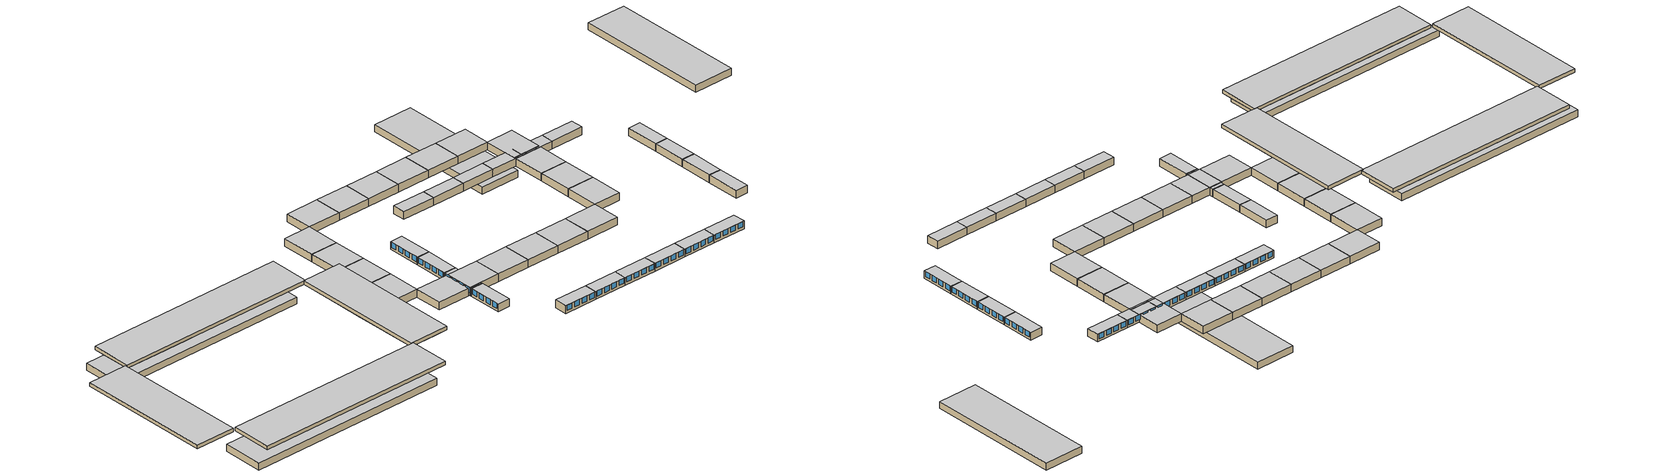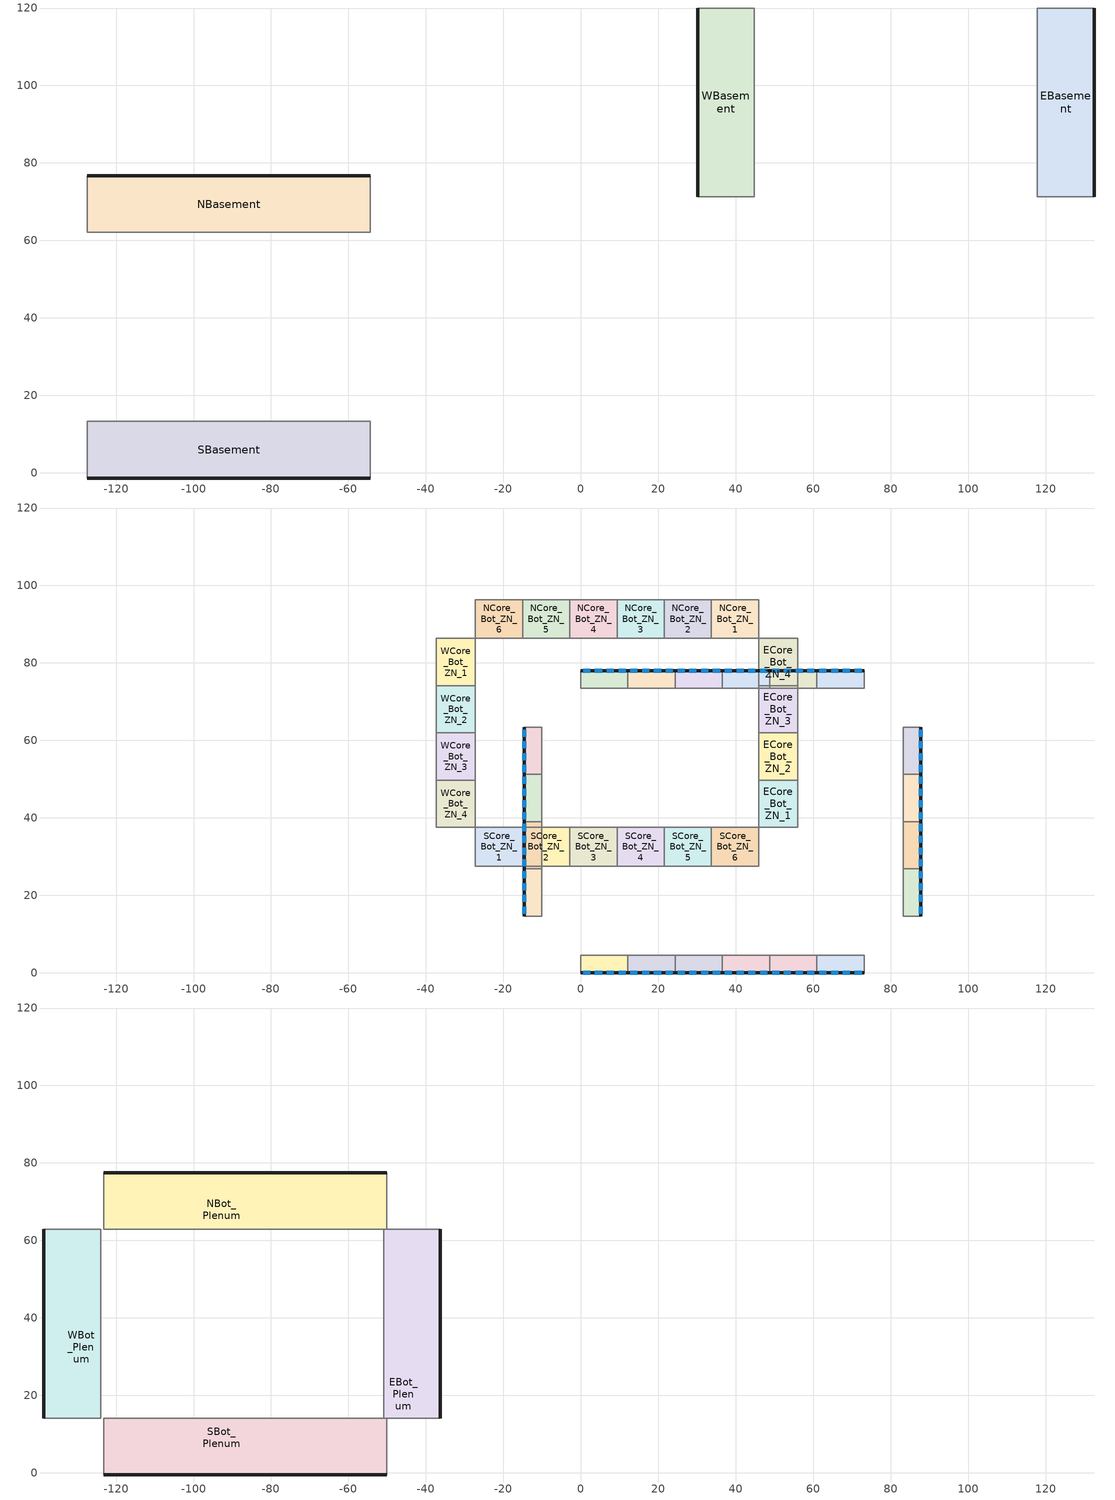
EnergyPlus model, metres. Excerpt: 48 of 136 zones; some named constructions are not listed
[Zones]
SBasement
 floor othersidecoefficients (ext-slab): -54.31,13.27 -54.31,-1.36 -127.46,-1.36 -127.46,13.27 z-2.44
 wall adiabatic (int_wall): -54.31,-1.36 -54.31,13.27 -127.46,13.27 -127.46,-1.36 z-2.44:0
 wall othersidecoefficients (Underground Wall Non-res): -127.46,-1.36 -54.31,-1.36 z-2.44:0
 ceiling adiabatic (INT-FLOOR-UNDERSIDE): -127.46,13.27 -127.46,-1.36 -54.31,-1.36 -54.31,13.27 z0
NBasement
 floor othersidecoefficients (ext-slab): -54.31,76.67 -54.31,62.04 -127.46,62.04 -127.46,76.67 z-2.44
 wall adiabatic (int_wall): -127.46,76.67 -127.46,62.04 -54.31,62.04 -54.31,76.67 z-2.44:0
 wall othersidecoefficients (Underground Wall Non-res): -54.31,76.67 -127.46,76.67 z-2.44:0
 ceiling adiabatic (INT-FLOOR-UNDERSIDE): -127.46,76.67 -127.46,62.04 -54.31,62.04 -54.31,76.67 z0
WBasement
 floor othersidecoefficients (ext-slab): 44.77,120 44.77,71.23 30.14,71.23 30.14,120 z-2.44
 wall adiabatic (int_wall): 30.14,71.23 44.77,71.23 44.77,120 30.14,120 z-2.44:0
 wall othersidecoefficients (Underground Wall Non-res): 30.14,120 30.14,71.23 z-2.44:0
 ceiling adiabatic (INT-FLOOR-UNDERSIDE): 30.14,120 30.14,71.23 44.77,71.23 44.77,120 z0
EBasement
 floor othersidecoefficients (ext-slab): 132.56,120 132.56,71.23 117.93,71.23 117.93,120 z-2.44
 wall adiabatic (int_wall): 132.56,120 117.93,120 117.93,71.23 132.56,71.23 z-2.44:0
 wall othersidecoefficients (Underground Wall Non-res): 132.56,71.23 132.56,120 z-2.44:0
 ceiling adiabatic (INT-FLOOR-UNDERSIDE): 117.93,120 117.93,71.23 132.56,71.23 132.56,120 z0
WExt_Bot_ZN_1
 floor adiabatic (int_slab_floor): -10.06,63.4 -10.06,51.21 -14.63,51.21 -14.63,63.4 z0
 wall outside (T24NRWallMetalFrame): -14.63,63.4 -14.63,51.21 z0:2.74
 wall adiabatic (int_wall): -14.63,51.21 -10.06,51.21 -10.06,63.4 -14.63,63.4 z0:2.74
 window (CFS_Glz_807): -14.63,53.64 -14.63,51.82 / -14.63,56.69 -14.63,54.86 / -14.63,59.74 -14.63,57.91 / -14.63,62.79 -14.63,60.96 z0.91:2.74
 ceiling adiabatic (DropCeiling): -14.63,63.4 -14.63,51.21 -10.06,51.21 -10.06,63.4 z2.74
WCore_Bot_ZN_3
 floor adiabatic (int_slab_floor): -27.21,61.92 -27.21,49.73 -37.27,49.73 -37.27,61.92 z0
 wall adiabatic (int_wall): -37.27,61.92 -37.27,49.73 -27.21,49.73 -27.21,61.92 -37.27,61.92 z0:2.74
 ceiling adiabatic (DropCeiling): -37.27,61.92 -37.27,49.73 -27.21,49.73 -27.21,61.92 z2.74
WCore_Bot_ZN_1
 floor adiabatic (int_slab_floor): -27.21,86.3 -27.21,74.11 -37.27,74.11 -37.27,86.3 z0
 wall adiabatic (int_wall): -37.27,86.3 -37.27,74.11 -27.21,74.11 -27.21,86.3 -37.27,86.3 z0:2.74
 ceiling adiabatic (DropCeiling): -37.27,86.3 -37.27,74.11 -27.21,74.11 -27.21,86.3 z2.74
ECore_Bot_ZN_1
 floor adiabatic (int_slab_floor): 56,49.73 56,37.54 45.94,37.54 45.94,49.73 z0
 wall adiabatic (int_wall): 56,37.54 56,49.73 45.94,49.73 45.94,37.54 56,37.54 z0:2.74
 ceiling adiabatic (DropCeiling): 45.94,49.73 45.94,37.54 56,37.54 56,49.73 z2.74
ECore_Bot_ZN_4
 floor adiabatic (int_slab_floor): 56,86.3 56,74.11 45.94,74.11 45.94,86.3 z0
 wall adiabatic (int_wall): 56,74.11 56,86.3 45.94,86.3 45.94,74.11 56,74.11 z0:2.74
 ceiling adiabatic (DropCeiling): 45.94,86.3 45.94,74.11 56,74.11 56,86.3 z2.74
EExt_Bot_ZN_2
 floor adiabatic (int_slab_floor): 87.78,39.01 87.78,26.82 83.21,26.82 83.21,39.01 z0
 wall outside (T24NRWallMetalFrame): 87.78,26.82 87.78,39.01 z0:2.74
 wall adiabatic (int_wall): 87.78,39.01 83.21,39.01 83.21,26.82 87.78,26.82 z0:2.74
 window (CFS_Glz_807): 87.78,27.43 87.78,29.26 / 87.78,30.48 87.78,32.31 / 87.78,33.53 87.78,35.36 / 87.78,36.58 87.78,38.4 z0.91:2.74
 ceiling adiabatic (DropCeiling): 83.21,39.01 83.21,26.82 87.78,26.82 87.78,39.01 z2.74
EExt_Bot_ZN_4
 floor adiabatic (int_slab_floor): 87.78,63.4 87.78,51.21 83.21,51.21 83.21,63.4 z0
 wall outside (T24NRWallMetalFrame): 87.78,51.21 87.78,63.4 z0:2.74
 wall adiabatic (int_wall): 87.78,63.4 83.21,63.4 83.21,51.21 87.78,51.21 z0:2.74
 window (CFS_Glz_807): 87.78,51.82 87.78,53.64 / 87.78,54.86 87.78,56.69 / 87.78,57.91 87.78,59.74 / 87.78,60.96 87.78,62.79 z0.91:2.74
 ceiling adiabatic (DropCeiling): 83.21,63.4 83.21,51.21 87.78,51.21 87.78,63.4 z2.74
EExt_Bot_ZN_3
 floor adiabatic (int_slab_floor): 87.78,51.21 87.78,39.01 83.21,39.01 83.21,51.21 z0
 wall outside (T24NRWallMetalFrame): 87.78,39.01 87.78,51.21 z0:2.74
 wall adiabatic (int_wall): 87.78,51.21 83.21,51.21 83.21,39.01 87.78,39.01 z0:2.74
 window (CFS_Glz_807): 87.78,39.62 87.78,41.45 / 87.78,42.67 87.78,44.5 / 87.78,45.72 87.78,47.55 / 87.78,48.77 87.78,50.6 z0.91:2.74
 ceiling adiabatic (DropCeiling): 83.21,51.21 83.21,39.01 87.78,39.01 87.78,51.21 z2.74
EExt_Bot_ZN_1
 floor adiabatic (int_slab_floor): 87.78,26.82 87.78,14.63 83.21,14.63 83.21,26.82 z0
 wall outside (T24NRWallMetalFrame): 87.78,14.63 87.78,26.82 z0:2.74
 wall adiabatic (int_wall): 87.78,26.82 83.21,26.82 83.21,14.63 87.78,14.63 z0:2.74
 window (CFS_Glz_807): 87.78,15.24 87.78,17.07 / 87.78,18.29 87.78,20.12 / 87.78,21.34 87.78,23.16 / 87.78,24.38 87.78,26.21 z0.91:2.74
 ceiling adiabatic (DropCeiling): 83.21,26.82 83.21,14.63 87.78,14.63 87.78,26.82 z2.74
SExt_Bot_ZN_6
 floor adiabatic (int_slab_floor): 73.15,4.57 73.15,0 60.96,0 60.96,4.57 z0
 wall outside (T24NRWallMetalFrame): 60.96,0 73.15,0 z0:2.74
 wall adiabatic (int_wall): 73.15,0 73.15,4.57 60.96,4.57 60.96,0 z0:2.74
 window (CFS_Glz_807): 61.57,0 63.4,0 / 64.62,0 66.45,0 / 67.67,0 69.49,0 / 70.71,0 72.54,0 z0.91:2.74
 ceiling adiabatic (DropCeiling): 60.96,4.57 60.96,0 73.15,0 73.15,4.57 z2.74
SExt_Bot_ZN_4
 floor adiabatic (int_slab_floor): 48.77,4.57 48.77,0 36.58,0 36.58,4.57 z0
 wall outside (T24NRWallMetalFrame): 36.58,0 48.77,0 z0:2.74
 wall adiabatic (int_wall): 48.77,0 48.77,4.57 36.58,4.57 36.58,0 z0:2.74
 window (CFS_Glz_807): 37.19,0 39.01,0 / 40.23,0 42.06,0 / 43.28,0 45.11,0 / 46.33,0 48.16,0 z0.91:2.74
 ceiling adiabatic (DropCeiling): 36.58,4.57 36.58,0 48.77,0 48.77,4.57 z2.74
SCore_Bot_ZN_4
 floor adiabatic (int_slab_floor): 21.56,37.54 21.56,27.48 9.37,27.48 9.37,37.54 z0
 wall adiabatic (int_wall): 9.37,27.48 21.56,27.48 21.56,37.54 9.37,37.54 9.37,27.48 z0:2.74
 ceiling adiabatic (DropCeiling): 9.37,37.54 9.37,27.48 21.56,27.48 21.56,37.54 z2.74
SCore_Bot_ZN_2
 floor adiabatic (int_slab_floor): -2.82,37.54 -2.82,27.48 -15.02,27.48 -15.02,37.54 z0
 wall adiabatic (int_wall): -15.02,27.48 -2.82,27.48 -2.82,37.54 -15.02,37.54 -15.02,27.48 z0:2.74
 ceiling adiabatic (DropCeiling): -15.02,37.54 -15.02,27.48 -2.82,27.48 -2.82,37.54 z2.74
SCore_Bot_ZN_5
 floor adiabatic (int_slab_floor): 33.75,37.54 33.75,27.48 21.56,27.48 21.56,37.54 z0
 wall adiabatic (int_wall): 21.56,27.48 33.75,27.48 33.75,37.54 21.56,37.54 21.56,27.48 z0:2.74
 ceiling adiabatic (DropCeiling): 21.56,37.54 21.56,27.48 33.75,27.48 33.75,37.54 z2.74
SCore_Bot_ZN_3
 floor adiabatic (int_slab_floor): 9.37,37.54 9.37,27.48 -2.82,27.48 -2.82,37.54 z0
 wall adiabatic (int_wall): -2.82,27.48 9.37,27.48 9.37,37.54 -2.82,37.54 -2.82,27.48 z0:2.74
 ceiling adiabatic (DropCeiling): -2.82,37.54 -2.82,27.48 9.37,27.48 9.37,37.54 z2.74
SCore_Bot_ZN_6
 floor adiabatic (int_slab_floor): 45.94,37.54 45.94,27.48 33.75,27.48 33.75,37.54 z0
 wall adiabatic (int_wall): 33.75,27.48 45.94,27.48 45.94,37.54 33.75,37.54 33.75,27.48 z0:2.74
 ceiling adiabatic (DropCeiling): 33.75,37.54 33.75,27.48 45.94,27.48 45.94,37.54 z2.74
SExt_Bot_ZN_3
 floor adiabatic (int_slab_floor): 36.58,4.57 36.58,0 24.38,0 24.38,4.57 z0
 wall outside (T24NRWallMetalFrame): 24.38,0 36.58,0 z0:2.74
 wall adiabatic (int_wall): 36.58,0 36.58,4.57 24.38,4.57 24.38,0 z0:2.74
 window (CFS_Glz_807): 24.99,0 26.82,0 / 28.04,0 29.87,0 / 31.09,0 32.92,0 / 34.14,0 35.97,0 z0.91:2.74
 ceiling adiabatic (DropCeiling): 24.38,4.57 24.38,0 36.58,0 36.58,4.57 z2.74
NExt_Bot_ZN_5
 floor adiabatic (int_slab_floor): 24.38,78.03 24.38,73.46 12.19,73.46 12.19,78.03 z0
 wall outside (T24NRWallMetalFrame): 24.38,78.03 12.19,78.03 z0:2.74
 wall adiabatic (int_wall): 12.19,78.03 12.19,73.46 24.38,73.46 24.38,78.03 z0:2.74
 window (CFS_Glz_807): 14.63,78.03 12.8,78.03 / 17.68,78.03 15.85,78.03 / 20.73,78.03 18.9,78.03 / 23.77,78.03 21.95,78.03 z0.91:2.74
 ceiling adiabatic (DropCeiling): 12.19,78.03 12.19,73.46 24.38,73.46 24.38,78.03 z2.74
NExt_Bot_ZN_6
 floor adiabatic (int_slab_floor): 12.19,78.03 12.19,73.46 0,73.46 0,78.03 z0
 wall outside (T24NRWallMetalFrame): 12.19,78.03 0,78.03 z0:2.74
 wall adiabatic (int_wall): 0,78.03 0,73.46 12.19,73.46 12.19,78.03 z0:2.74
 window (CFS_Glz_807): 2.44,78.03 0.61,78.03 / 5.49,78.03 3.66,78.03 / 8.53,78.03 6.71,78.03 / 11.58,78.03 9.75,78.03 z0.91:2.74
 ceiling adiabatic (DropCeiling): 0,78.03 0,73.46 12.19,73.46 12.19,78.03 z2.74
NExt_Bot_ZN_1
 floor adiabatic (int_slab_floor): 73.15,78.03 73.15,73.46 60.96,73.46 60.96,78.03 z0
 wall outside (T24NRWallMetalFrame): 73.15,78.03 60.96,78.03 z0:2.74
 wall adiabatic (int_wall): 60.96,78.03 60.96,73.46 73.15,73.46 73.15,78.03 z0:2.74
 window (CFS_Glz_807): 63.4,78.03 61.57,78.03 / 66.45,78.03 64.62,78.03 / 69.49,78.03 67.67,78.03 / 72.54,78.03 70.71,78.03 z0.91:2.74
 ceiling adiabatic (DropCeiling): 60.96,78.03 60.96,73.46 73.15,73.46 73.15,78.03 z2.74
NCore_Bot_ZN_4
 floor adiabatic (int_slab_floor): 9.37,96.36 9.37,86.3 -2.82,86.3 -2.82,96.36 z0
 wall adiabatic (int_wall): 9.37,96.36 -2.82,96.36 -2.82,86.3 9.37,86.3 9.37,96.36 z0:2.74
 ceiling adiabatic (DropCeiling): -2.82,96.36 -2.82,86.3 9.37,86.3 9.37,96.36 z2.74
NExt_Bot_ZN_4
 floor adiabatic (int_slab_floor): 36.58,78.03 36.58,73.46 24.38,73.46 24.38,78.03 z0
 wall outside (T24NRWallMetalFrame): 36.58,78.03 24.38,78.03 z0:2.74
 wall adiabatic (int_wall): 24.38,78.03 24.38,73.46 36.58,73.46 36.58,78.03 z0:2.74
 window (CFS_Glz_807): 26.82,78.03 24.99,78.03 / 29.87,78.03 28.04,78.03 / 32.92,78.03 31.09,78.03 / 35.97,78.03 34.14,78.03 z0.91:2.74
 ceiling adiabatic (DropCeiling): 24.38,78.03 24.38,73.46 36.58,73.46 36.58,78.03 z2.74
SExt_Bot_ZN_1
 floor adiabatic (int_slab_floor): 12.19,4.57 12.19,0 0,0 0,4.57 z0
 wall outside (T24NRWallMetalFrame): 0,0 12.19,0 z0:2.74
 wall adiabatic (int_wall): 12.19,0 12.19,4.57 0,4.57 0,0 z0:2.74
 window (CFS_Glz_807): 0.61,0 2.44,0 / 3.66,0 5.49,0 / 6.71,0 8.53,0 / 9.75,0 11.58,0 z0.91:2.74
 ceiling adiabatic (DropCeiling): 0,4.57 0,0 12.19,0 12.19,4.57 z2.74
NCore_Bot_ZN_3
 floor adiabatic (int_slab_floor): 21.56,96.36 21.56,86.3 9.37,86.3 9.37,96.36 z0
 wall adiabatic (int_wall): 21.56,96.36 9.37,96.36 9.37,86.3 21.56,86.3 21.56,96.36 z0:2.74
 ceiling adiabatic (DropCeiling): 9.37,96.36 9.37,86.3 21.56,86.3 21.56,96.36 z2.74
NExt_Bot_ZN_2
 floor adiabatic (int_slab_floor): 60.96,78.03 60.96,73.46 48.77,73.46 48.77,78.03 z0
 wall outside (T24NRWallMetalFrame): 60.96,78.03 48.77,78.03 z0:2.74
 wall adiabatic (int_wall): 48.77,78.03 48.77,73.46 60.96,73.46 60.96,78.03 z0:2.74
 window (CFS_Glz_807): 51.21,78.03 49.38,78.03 / 54.25,78.03 52.43,78.03 / 57.3,78.03 55.47,78.03 / 60.35,78.03 58.52,78.03 z0.91:2.74
 ceiling adiabatic (DropCeiling): 48.77,78.03 48.77,73.46 60.96,73.46 60.96,78.03 z2.74
NCore_Bot_ZN_6
 floor adiabatic (int_slab_floor): -15.02,96.36 -15.02,86.3 -27.21,86.3 -27.21,96.36 z0
 wall adiabatic (int_wall): -15.02,96.36 -27.21,96.36 -27.21,86.3 -15.02,86.3 -15.02,96.36 z0:2.74
 ceiling adiabatic (DropCeiling): -27.21,96.36 -27.21,86.3 -15.02,86.3 -15.02,96.36 z2.74
NCore_Bot_ZN_2
 floor adiabatic (int_slab_floor): 33.75,96.36 33.75,86.3 21.56,86.3 21.56,96.36 z0
 wall adiabatic (int_wall): 33.75,96.36 21.56,96.36 21.56,86.3 33.75,86.3 33.75,96.36 z0:2.74
 ceiling adiabatic (DropCeiling): 21.56,96.36 21.56,86.3 33.75,86.3 33.75,96.36 z2.74
NCore_Bot_ZN_1
 floor adiabatic (int_slab_floor): 45.94,96.36 45.94,86.3 33.75,86.3 33.75,96.36 z0
 wall adiabatic (int_wall): 45.94,96.36 33.75,96.36 33.75,86.3 45.94,86.3 45.94,96.36 z0:2.74
 ceiling adiabatic (DropCeiling): 33.75,96.36 33.75,86.3 45.94,86.3 45.94,96.36 z2.74
NCore_Bot_ZN_5
 floor adiabatic (int_slab_floor): -2.82,96.36 -2.82,86.3 -15.02,86.3 -15.02,96.36 z0
 wall adiabatic (int_wall): -2.82,96.36 -15.02,96.36 -15.02,86.3 -2.82,86.3 -2.82,96.36 z0:2.74
 ceiling adiabatic (DropCeiling): -15.02,96.36 -15.02,86.3 -2.82,86.3 -2.82,96.36 z2.74
NExt_Bot_ZN_3
 floor adiabatic (int_slab_floor): 48.77,78.03 48.77,73.46 36.58,73.46 36.58,78.03 z0
 wall outside (T24NRWallMetalFrame): 48.77,78.03 36.58,78.03 z0:2.74
 wall adiabatic (int_wall): 36.58,78.03 36.58,73.46 48.77,73.46 48.77,78.03 z0:2.74
 window (CFS_Glz_807): 39.01,78.03 37.19,78.03 / 42.06,78.03 40.23,78.03 / 45.11,78.03 43.28,78.03 / 48.16,78.03 46.33,78.03 z0.91:2.74
 ceiling adiabatic (DropCeiling): 36.58,78.03 36.58,73.46 48.77,73.46 48.77,78.03 z2.74
SExt_Bot_ZN_5
 floor adiabatic (int_slab_floor): 60.96,4.57 60.96,0 48.77,0 48.77,4.57 z0
 wall outside (T24NRWallMetalFrame): 48.77,0 60.96,0 z0:2.74
 wall adiabatic (int_wall): 60.96,0 60.96,4.57 48.77,4.57 48.77,0 z0:2.74
 window (CFS_Glz_807): 49.38,0 51.21,0 / 52.43,0 54.25,0 / 55.47,0 57.3,0 / 58.52,0 60.35,0 z0.91:2.74
 ceiling adiabatic (DropCeiling): 48.77,4.57 48.77,0 60.96,0 60.96,4.57 z2.74
ECore_Bot_ZN_3
 floor adiabatic (int_slab_floor): 56,74.11 56,61.92 45.94,61.92 45.94,74.11 z0
 wall adiabatic (int_wall): 56,61.92 56,74.11 45.94,74.11 45.94,61.92 56,61.92 z0:2.74
 ceiling adiabatic (DropCeiling): 45.94,74.11 45.94,61.92 56,61.92 56,74.11 z2.74
ECore_Bot_ZN_2
 floor adiabatic (int_slab_floor): 56,61.92 56,49.73 45.94,49.73 45.94,61.92 z0
 wall adiabatic (int_wall): 56,49.73 56,61.92 45.94,61.92 45.94,49.73 56,49.73 z0:2.74
 ceiling adiabatic (DropCeiling): 45.94,61.92 45.94,49.73 56,49.73 56,61.92 z2.74
WCore_Bot_ZN_2
 floor adiabatic (int_slab_floor): -27.21,74.11 -27.21,61.92 -37.27,61.92 -37.27,74.11 z0
 wall adiabatic (int_wall): -37.27,74.11 -37.27,61.92 -27.21,61.92 -27.21,74.11 -37.27,74.11 z0:2.74
 ceiling adiabatic (DropCeiling): -37.27,74.11 -37.27,61.92 -27.21,61.92 -27.21,74.11 z2.74
WCore_Bot_ZN_4
 floor adiabatic (int_slab_floor): -27.21,49.73 -27.21,37.54 -37.27,37.54 -37.27,49.73 z0
 wall adiabatic (int_wall): -37.27,49.73 -37.27,37.54 -27.21,37.54 -27.21,49.73 -37.27,49.73 z0:2.74
 ceiling adiabatic (DropCeiling): -37.27,49.73 -37.27,37.54 -27.21,37.54 -27.21,49.73 z2.74
WExt_Bot_ZN_3
 floor adiabatic (int_slab_floor): -10.06,39.01 -10.06,26.82 -14.63,26.82 -14.63,39.01 z0
 wall outside (T24NRWallMetalFrame): -14.63,39.01 -14.63,26.82 z0:2.74
 wall adiabatic (int_wall): -14.63,26.82 -10.06,26.82 -10.06,39.01 -14.63,39.01 z0:2.74
 window (CFS_Glz_807): -14.63,29.26 -14.63,27.43 / -14.63,32.31 -14.63,30.48 / -14.63,35.36 -14.63,33.53 / -14.63,38.4 -14.63,36.58 z0.91:2.74
 ceiling adiabatic (DropCeiling): -14.63,39.01 -14.63,26.82 -10.06,26.82 -10.06,39.01 z2.74
SExt_Bot_ZN_2
 floor adiabatic (int_slab_floor): 24.38,4.57 24.38,0 12.19,0 12.19,4.57 z0
 wall outside (T24NRWallMetalFrame): 12.19,0 24.38,0 z0:2.74
 wall adiabatic (int_wall): 24.38,0 24.38,4.57 12.19,4.57 12.19,0 z0:2.74
 window (CFS_Glz_807): 12.8,0 14.63,0 / 15.85,0 17.68,0 / 18.9,0 20.73,0 / 21.95,0 23.77,0 z0.91:2.74
 ceiling adiabatic (DropCeiling): 12.19,4.57 12.19,0 24.38,0 24.38,4.57 z2.74
WExt_Bot_ZN_4
 floor adiabatic (int_slab_floor): -10.06,26.82 -10.06,14.63 -14.63,14.63 -14.63,26.82 z0
 wall outside (T24NRWallMetalFrame): -14.63,26.82 -14.63,14.63 z0:2.74
 wall adiabatic (int_wall): -14.63,14.63 -10.06,14.63 -10.06,26.82 -14.63,26.82 z0:2.74
 window (CFS_Glz_807): -14.63,17.07 -14.63,15.24 / -14.63,20.12 -14.63,18.29 / -14.63,23.16 -14.63,21.34 / -14.63,26.21 -14.63,24.38 z0.91:2.74
 ceiling adiabatic (DropCeiling): -14.63,26.82 -14.63,14.63 -10.06,14.63 -10.06,26.82 z2.74
WExt_Bot_ZN_2
 floor adiabatic (int_slab_floor): -10.06,51.21 -10.06,39.01 -14.63,39.01 -14.63,51.21 z0
 wall outside (T24NRWallMetalFrame): -14.63,51.21 -14.63,39.01 z0:2.74
 wall adiabatic (int_wall): -14.63,39.01 -10.06,39.01 -10.06,51.21 -14.63,51.21 z0:2.74
 window (CFS_Glz_807): -14.63,41.45 -14.63,39.62 / -14.63,44.5 -14.63,42.67 / -14.63,47.55 -14.63,45.72 / -14.63,50.6 -14.63,48.77 z0.91:2.74
 ceiling adiabatic (DropCeiling): -14.63,51.21 -14.63,39.01 -10.06,39.01 -10.06,51.21 z2.74
SCore_Bot_ZN_1
 floor adiabatic (int_slab_floor): -15.02,37.54 -15.02,27.48 -27.21,27.48 -27.21,37.54 z0
 wall adiabatic (int_wall): -27.21,27.48 -15.02,27.48 -15.02,37.54 -27.21,37.54 -27.21,27.48 z0:2.74
 ceiling adiabatic (DropCeiling): -27.21,37.54 -27.21,27.48 -15.02,27.48 -15.02,37.54 z2.74
SBot_Plenum
 floor adiabatic (DropCeiling): -98.86,4.02 -98.86,-0.55 -111.05,-0.55 -111.05,4.02 z2.74; -98.86,14.08 -98.86,4.02 -111.05,4.02 -111.05,14.08 z2.74; -62.28,4.02 -62.28,-0.55 -74.47,-0.55 -74.47,4.02 z2.74; -62.28,14.08 -62.28,4.02 -74.47,4.02 -74.47,14.08 z2.74; -74.47,4.02 -74.47,-0.55 -86.66,-0.55 -86.66,4.02 z2.74; -74.47,14.08 -74.47,4.02 -86.66,4.02 -86.66,14.08 z2.74; -86.66,4.02 -86.66,-0.55 -98.86,-0.55 -98.86,4.02 z2.74; -86.66,14.08 -86.66,4.02 -98.86,4.02 -98.86,14.08 z2.74; -111.05,14.08 -111.05,4.02 -123.24,4.02 -123.24,14.08 z2.74; -111.05,4.02 -111.05,-0.55 -123.24,-0.55 -123.24,4.02 z2.74; -50.09,14.08 -50.09,4.02 -62.28,4.02 -62.28,14.08 z2.74; -50.09,4.02 -50.09,-0.55 -62.28,-0.55 -62.28,4.02 z2.74
 wall outside (T24NRWallMetalFrame): -123.24,-0.55 -50.09,-0.55 z2.74:3.96
 wall adiabatic (int_wall): -50.09,-0.55 -50.09,14.08 -123.24,14.08 -123.24,-0.55 z2.74:3.96
 ceiling adiabatic (INT-FLOOR-UNDERSIDE): -123.24,14.08 -123.24,-0.55 -50.09,-0.55 -50.09,14.08 z3.96
EBot_Plenum
 floor adiabatic (DropCeiling): -40.8,62.87 -40.8,50.68 -50.85,50.68 -50.85,62.87 z2.74; -36.22,62.87 -36.22,50.68 -40.8,50.68 -40.8,62.87 z2.74; -40.8,50.68 -40.8,38.49 -50.85,38.49 -50.85,50.68 z2.74; -36.22,50.68 -36.22,38.49 -40.8,38.49 -40.8,50.68 z2.74; -36.22,38.49 -36.22,26.3 -40.8,26.3 -40.8,38.49 z2.74; -40.8,38.49 -40.8,26.3 -50.85,26.3 -50.85,38.49 z2.74; -40.8,26.3 -40.8,14.11 -50.85,14.11 -50.85,26.3 z2.74; -36.22,26.3 -36.22,14.11 -40.8,14.11 -40.8,26.3 z2.74
 wall outside (T24NRWallMetalFrame): -36.22,14.11 -36.22,62.87 z2.74:3.96
 wall adiabatic (int_wall): -50.85,14.11 -36.22,14.11 / -36.22,62.87 -50.85,62.87 z2.74:3.96
 wall adiabatic (T24NRWallMetalFrame): -50.85,62.87 -50.85,14.11 z2.74:3.96
 ceiling adiabatic (INT-FLOOR-UNDERSIDE): -50.85,62.87 -50.85,14.11 -36.22,14.11 -36.22,62.87 z3.96
NBot_Plenum
 floor adiabatic (DropCeiling): -62.28,72.9 -62.28,62.84 -74.47,62.84 -74.47,72.9 z2.74; -62.28,77.47 -62.28,72.9 -74.47,72.9 -74.47,77.47 z2.74; -98.86,77.47 -98.86,72.9 -111.05,72.9 -111.05,77.47 z2.74; -98.86,72.9 -98.86,62.84 -111.05,62.84 -111.05,72.9 z2.74; -86.66,72.9 -86.66,62.84 -98.86,62.84 -98.86,72.9 z2.74; -86.66,77.47 -86.66,72.9 -98.86,72.9 -98.86,77.47 z2.74; -74.47,72.9 -74.47,62.84 -86.66,62.84 -86.66,72.9 z2.74; -74.47,77.47 -74.47,72.9 -86.66,72.9 -86.66,77.47 z2.74; -50.09,77.47 -50.09,72.9 -62.28,72.9 -62.28,77.47 z2.74; -50.09,72.9 -50.09,62.84 -62.28,62.84 -62.28,72.9 z2.74; -111.05,72.9 -111.05,62.84 -123.24,62.84 -123.24,72.9 z2.74; -111.05,77.47 -111.05,72.9 -123.24,72.9 -123.24,77.47 z2.74
 wall outside (T24NRWallMetalFrame): -50.09,77.47 -123.24,77.47 z2.74:3.96
 wall adiabatic (int_wall): -123.24,77.47 -123.24,62.84 -50.09,62.84 -50.09,77.47 z2.74:3.96
 ceiling adiabatic (INT-FLOOR-UNDERSIDE): -123.24,77.47 -123.24,62.84 -50.09,62.84 -50.09,77.47 z3.96
WBot_Plenum
 floor adiabatic (DropCeiling): -124.01,26.3 -124.01,14.11 -134.06,14.11 -134.06,26.3 z2.74; -134.06,26.3 -134.06,14.11 -138.64,14.11 -138.64,26.3 z2.74; -134.06,38.49 -134.06,26.3 -138.64,26.3 -138.64,38.49 z2.74; -124.01,38.49 -124.01,26.3 -134.06,26.3 -134.06,38.49 z2.74; -134.06,50.68 -134.06,38.49 -138.64,38.49 -138.64,50.68 z2.74; -124.01,50.68 -124.01,38.49 -134.06,38.49 -134.06,50.68 z2.74; -124.01,62.87 -124.01,50.68 -134.06,50.68 -134.06,62.87 z2.74; -134.06,62.87 -134.06,50.68 -138.64,50.68 -138.64,62.87 z2.74
 wall outside (T24NRWallMetalFrame): -138.64,62.87 -138.64,14.11 z2.74:3.96
 wall adiabatic (int_wall): -138.64,14.11 -124.01,14.11 -124.01,62.87 -138.64,62.87 z2.74:3.96
 ceiling adiabatic (INT-FLOOR-UNDERSIDE): -138.64,62.87 -138.64,14.11 -124.01,14.11 -124.01,62.87 z3.96
